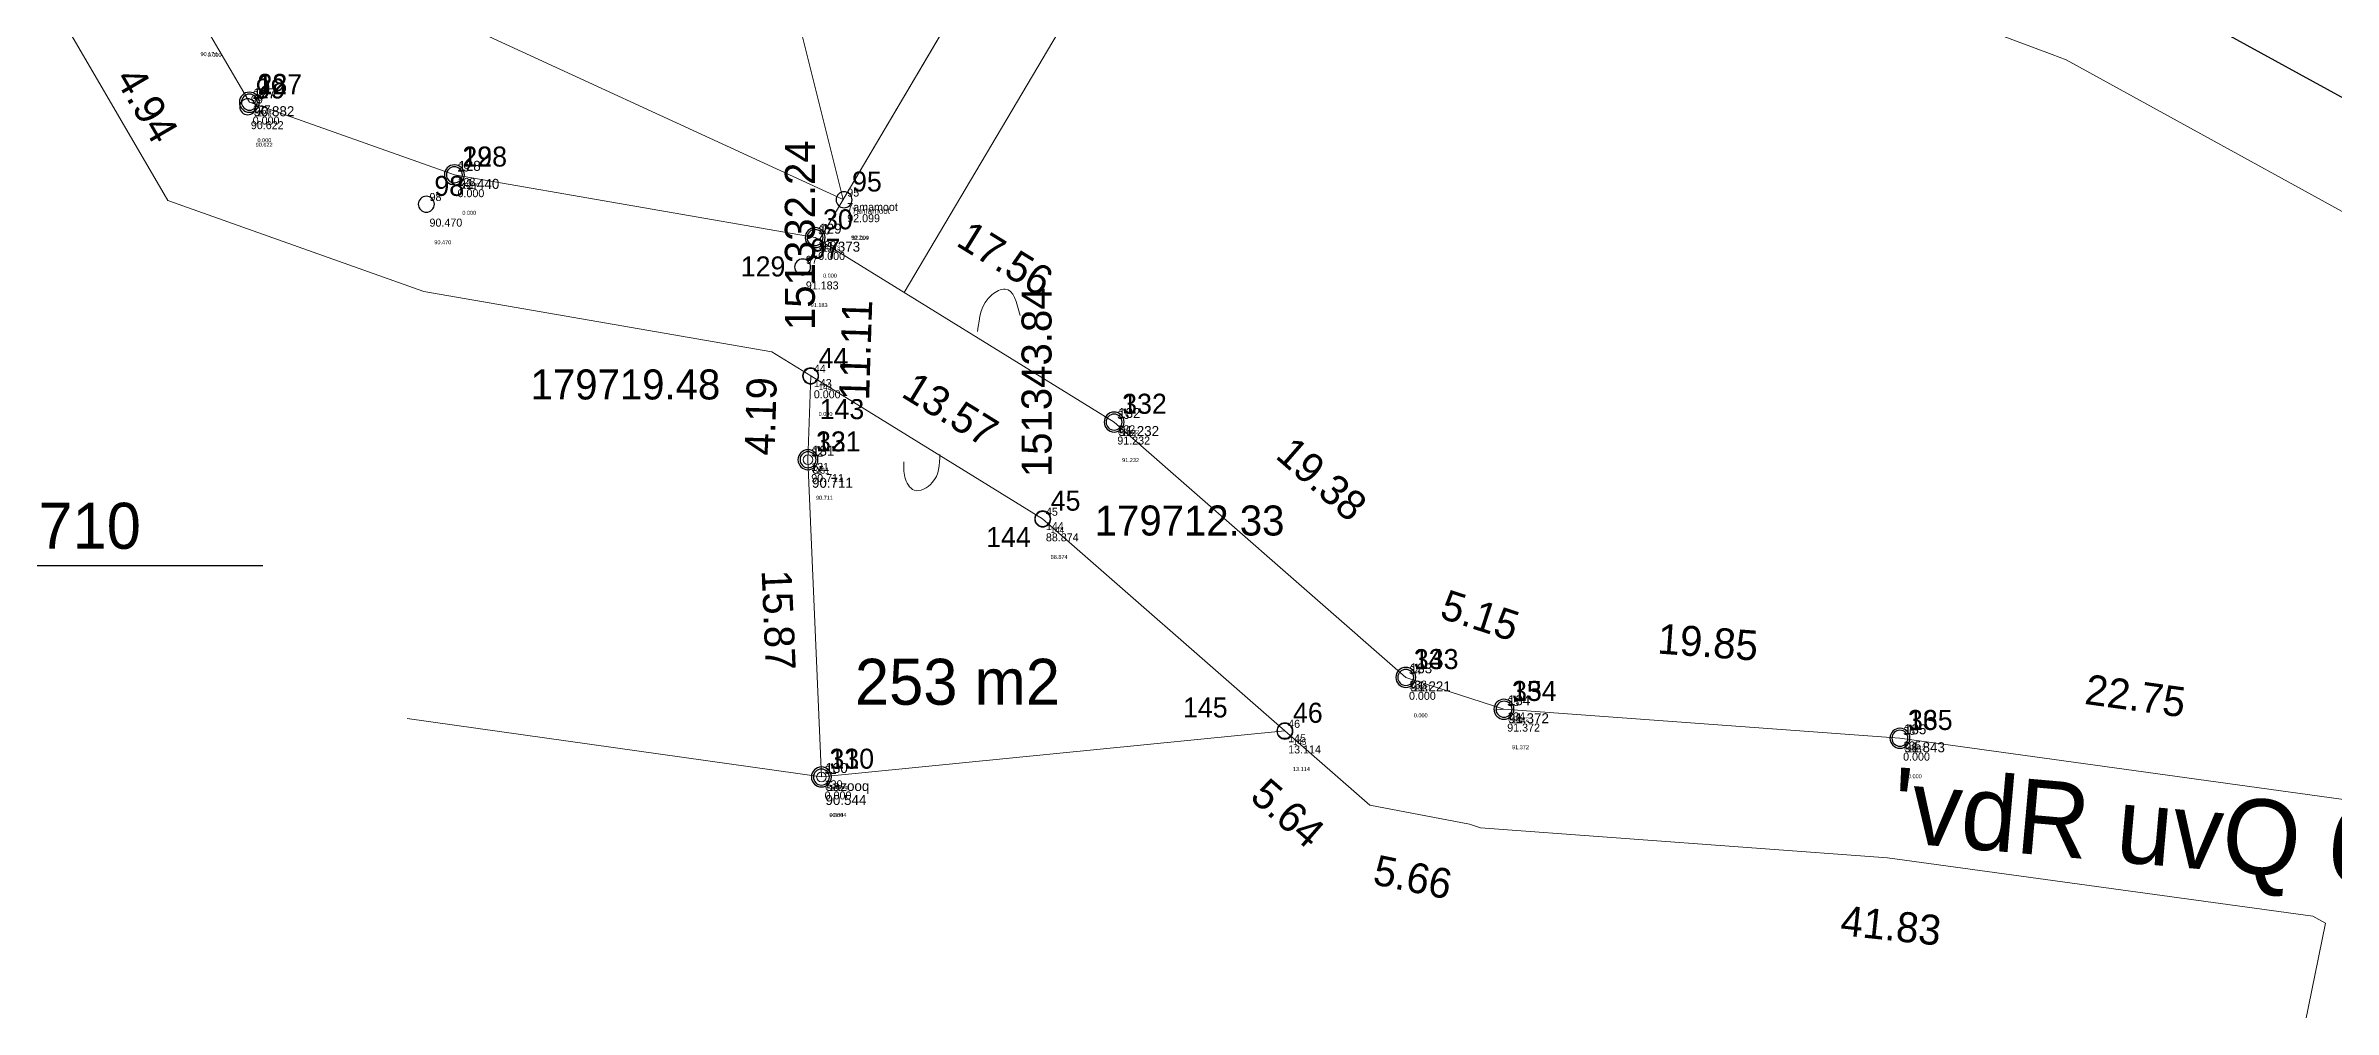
# Model space of a CAD drawing. Header units: millimetres. Extents: x 0 to 151572, y 0 to 180002.
# Drawn here: x 151294 to 151408.3, y 179687.8 to 179736 of the extents above; entities that cross this region are included whole.
import ezdxf

# ---------------------------------------------------------------- set-up
doc = ezdxf.new("R2010")
doc.units = ezdxf.units.MM
doc.layers.get('0').update_dxf_attribs({"linetype": 'CONTINUOUS'})
doc.layers.get('DEFPOINTS').update_dxf_attribs({"linetype": 'CONTINUOUS'})
for name, color, linetype in [('127', 7, 'CONTINUOUS'), ('128', 7, 'CONTINUOUS'), ('129', 7, 'CONTINUOUS'), ('130', 7, 'CONTINUOUS'), ('131', 7, 'CONTINUOUS'), ('132', 7, 'CONTINUOUS'), ('133', 7, 'CONTINUOUS'), ('134', 7, 'CONTINUOUS'), ('135', 7, 'CONTINUOUS'), ('143', 7, 'CONTINUOUS'), ('144', 7, 'CONTINUOUS'), ('145', 7, 'CONTINUOUS'), ('5azooq', 7, 'CONTINUOUS'), ('7amamoot', 7, 'CONTINUOUS'), ('cr', 7, 'CONTINUOUS'), ('DIM', 12, 'CONTINUOUS'), ('DIM6', 2, 'CONTINUOUS'), ('FRAME', 7, 'CONTINUOUS'), ('LINE', 3, 'CONTINUOUS'), ('Point_Codes', 7, 'CONTINUOUS'), ('Point_Elevations', 7, 'CONTINUOUS'), ('Point_Names', 7, 'CONTINUOUS'), ('TEXT', 6, 'CONTINUOUS')]:
    doc.layers.add(name, color=color, linetype=linetype)
doc.styles.add('F1', font='f1.shx', dxfattribs={"height": 0.5})
doc.styles.add('MONOTEXT', font='txt')
doc.dimstyles.new('250', dxfattribs={"dimtxt": 1.5, "dimasz": 0.18, "dimexe": 0.18, "dimexo": 0.0625, "dimgap": 0.09, "dimtad": 0, "dimzin": 0, "dimdsep": 46, "dimtxsty": 'Standard', "dimcen": 0.09, "dimse1": 1, "dimse2": 1, "dimsd1": 1, "dimsd2": 1, "dimclrt": 2, "dimazin": 0, "dimtfac": 1, "dimtofl": 0, "dimtmove": 0, "dimatfit": 3, "dimfxl": 1, "dimtolj": 1, "dimtzin": 0, "dimarcsym": 0})

# ---------------------------------------------------------------- blocks, each defined once
blk = doc.blocks.new('CIRCLE', base_point=(100, 100))
at = {"color": 0}
for start, end in [(90, 270), (270, 90)]:
    blk.add_arc((100, 100), 100, start, end, dxfattribs=at)
at = {"flags": 1}
for tag in ['NAME', 'FEATURE_CODE']:
    blk.add_attdef(tag, (0, 0), '', height=1, dxfattribs=at)
blk = doc.blocks.new('*D50')
at = {"layer": 'DEFPOINTS', "color": 0, "transparency": 16777216}
for p in [(151301.7, 179737.42), (151304.18, 179733.16), (151300.31, 179730.9)]:
    blk.add_point(p, dxfattribs=at)
at = {"layer": 'DIM6', "color": 2, "lineweight": 0, "transparency": 16777216, "insert": (151299.06, 179733.03), "char_height": 1.5, "attachment_point": 5, "rotation": 300.2538}
blk.add_mtext('\\A1;4.94', dxfattribs=at)
blk = doc.blocks.new('*D23')
at = {"layer": 'DEFPOINTS', "color": 0, "transparency": 16777216}
for p in [(151387.2, 179705.03), (151386.69, 179701.37), (151409.23, 179698.26)]:
    blk.add_point(p, dxfattribs=at)
at = {"layer": 'DIM6', "color": 2, "lineweight": 0, "transparency": 16777216, "insert": (151398.46, 179703.48), "char_height": 1.5, "attachment_point": 5, "rotation": 352.1564}
blk.add_mtext('\\A1;22.75', dxfattribs=at)
blk = doc.blocks.new('*D22')
at = {"layer": 'DEFPOINTS', "color": 0, "transparency": 16777216}
for p in [(151367.19, 179706.89), (151366.89, 179702.82), (151386.69, 179701.37)]:
    blk.add_point(p, dxfattribs=at)
at = {"layer": 'DIM6', "color": 2, "lineweight": 0, "transparency": 16777216, "insert": (151377.09, 179706.16), "char_height": 1.5, "attachment_point": 5, "rotation": 355.8107}
blk.add_mtext('\\A1;19.85', dxfattribs=at)
blk = doc.blocks.new('*D21')
at = {"layer": 'DEFPOINTS', "color": 0, "transparency": 16777216}
for p in [(151363.25, 179708.29), (151361.99, 179704.41), (151366.89, 179702.82)]:
    blk.add_point(p, dxfattribs=at)
at = {"layer": 'DIM6', "color": 2, "lineweight": 0, "transparency": 16777216, "insert": (151365.7, 179707.5), "char_height": 1.5, "attachment_point": 5, "rotation": 341.9883}
blk.add_mtext('\\A1;5.15', dxfattribs=at)
blk = doc.blocks.new('*D20')
at = {"layer": 'DEFPOINTS', "color": 0, "transparency": 16777216}
for p in [(151350.5, 179720.7), (151347.41, 179717.17), (151361.99, 179704.41)]:
    blk.add_point(p, dxfattribs=at)
at = {"layer": 'DIM6', "color": 2, "lineweight": 0, "transparency": 16777216, "insert": (151357.79, 179714.32), "char_height": 1.5, "attachment_point": 5, "rotation": 318.8073}
blk.add_mtext('\\A1;19.38', dxfattribs=at)
blk = doc.blocks.new('*D19')
at = {"layer": 'DEFPOINTS', "color": 0, "transparency": 16777216}
for p in [(151332.1, 179715.29), (151330.97, 179699.36), (151332.78, 179699.43)]:
    blk.add_point(p, dxfattribs=at)
at = {"layer": 'DIM6', "color": 2, "lineweight": 0, "transparency": 16777216, "insert": (151330.63, 179707.28), "char_height": 1.5, "attachment_point": 5, "rotation": 272.4301}
blk.add_mtext('\\A1;15.87', dxfattribs=at)
blk = doc.blocks.new('*D18')
at = {"layer": 'DEFPOINTS', "color": 0, "transparency": 16777216}
for p in [(151332.47, 179726.39), (151332.1, 179715.29), (151334.31, 179715.22)]:
    blk.add_point(p, dxfattribs=at)
at = {"layer": 'DIM6', "color": 2, "lineweight": 0, "transparency": 16777216, "insert": (151334.49, 179720.77), "char_height": 1.5, "attachment_point": 5, "rotation": 88.1354}
blk.add_mtext('\\A1;11.11', dxfattribs=at)
blk = doc.blocks.new('*D16')
at = {"layer": 'DEFPOINTS', "color": 0, "transparency": 16777216}
for p in [(151355.94, 179701.73), (151360.19, 179698.02), (151358.22, 179695.77)]:
    blk.add_point(p, dxfattribs=at)
at = {"layer": 'DIM6', "color": 2, "lineweight": 0, "transparency": 16777216, "insert": (151356.09, 179697.62), "char_height": 1.5, "attachment_point": 5, "rotation": 318.8073}
blk.add_mtext('\\A1;5.64', dxfattribs=at)
blk = doc.blocks.new('*D15')
at = {"layer": 'DEFPOINTS', "color": 0, "transparency": 16777216}
for p in [(151360.19, 179698.02), (151365.73, 179696.89), (151365.11, 179693.86)]:
    blk.add_point(p, dxfattribs=at)
at = {"layer": 'DIM6', "color": 2, "lineweight": 0, "transparency": 16777216, "insert": (151362.34, 179694.42), "char_height": 1.5, "attachment_point": 5, "rotation": 348.4714}
blk.add_mtext('\\A1;5.66', dxfattribs=at)
blk = doc.blocks.new('*D14')
at = {"layer": 'DEFPOINTS', "color": 0, "transparency": 16777216}
for p in [(151365.73, 179696.89), (151407.32, 179692.47), (151407.04, 179689.8)]:
    blk.add_point(p, dxfattribs=at)
at = {"layer": 'DIM6', "color": 2, "lineweight": 0, "transparency": 16777216, "insert": (151386.24, 179692), "char_height": 1.5, "attachment_point": 5, "rotation": 353.9365}
blk.add_mtext('\\A1;41.83', dxfattribs=at)
blk = doc.blocks.new('*D13')
at = {"layer": 'DEFPOINTS', "color": 0, "transparency": 16777216}
for p in [(151334.61, 179729.87), (151332.47, 179726.39, 91.37), (151347.41, 179717.17, 91.23)]:
    blk.add_point(p, dxfattribs=at)
at = {"layer": 'DIM6', "color": 2, "lineweight": 0, "transparency": 16777216, "insert": (151341.97, 179725.34), "char_height": 1.5, "attachment_point": 5, "rotation": 328.3461}
blk.add_mtext('\\A1;17.56', dxfattribs=at)
blk = doc.blocks.new('*D11')
at = {"layer": 'DEFPOINTS', "color": 0, "transparency": 16777216}
for p in [(151333.46, 179721.35), (151332.28, 179719.45), (151343.84, 179712.33)]:
    blk.add_point(p, dxfattribs=at)
at = {"layer": 'DIM6', "color": 2, "lineweight": 0, "transparency": 16777216, "insert": (151339.23, 179717.79), "char_height": 1.5, "attachment_point": 5, "rotation": 328.3461}
blk.add_mtext('\\A1;13.57', dxfattribs=at)
blk = doc.blocks.new('*D10')
at = {"layer": 'DEFPOINTS', "color": 0, "transparency": 16777216}
for p in [(151329.82, 179719.56), (151332.24, 179719.48), (151332.1, 179715.29)]:
    blk.add_point(p, dxfattribs=at)
at = {"layer": 'DIM6', "color": 2, "lineweight": 0, "transparency": 16777216, "insert": (151329.75, 179717.46), "char_height": 1.5, "attachment_point": 5, "rotation": 88.1354}
blk.add_mtext('\\A1;4.19', dxfattribs=at)
blk = doc.blocks.new('*D7')
at = {"layer": 'DEFPOINTS', "color": 0, "transparency": 16777216}
for p in [(151343.54, 179713.57), (151343.84, 179712.33), (0, 0)]:
    blk.add_point(p, dxfattribs=at)
at = {"layer": 'DIM6', "color": 2, "lineweight": 0, "transparency": 16777216, "insert": (151343.54, 179719.16), "char_height": 1.5, "attachment_point": 5, "rotation": 90}
blk.add_mtext('\\A1;151343.84', dxfattribs=at)
blk = doc.blocks.new('*D6')
at = {"layer": 'DEFPOINTS', "color": 0, "transparency": 16777216}
for p in [(151343.84, 179712.33), (151345.59, 179712.24), (0, 0)]:
    blk.add_point(p, dxfattribs=at)
at = {"layer": 'DIM6', "color": 2, "lineweight": 0, "transparency": 16777216, "insert": (151351.18, 179712.24), "char_height": 1.5, "attachment_point": 5}
blk.add_mtext('\\A1;179712.33', dxfattribs=at)
blk = doc.blocks.new('*D5')
at = {"layer": 'DEFPOINTS', "color": 0, "transparency": 16777216}
for p in [(151331.71, 179720.92), (151332.24, 179719.48), (0, 0)]:
    blk.add_point(p, dxfattribs=at)
at = {"layer": 'DIM6', "color": 2, "lineweight": 0, "transparency": 16777216, "insert": (151331.71, 179726.51), "char_height": 1.5, "attachment_point": 5, "rotation": 90}
blk.add_mtext('\\A1;151332.24', dxfattribs=at)
blk = doc.blocks.new('*D4')
at = {"layer": 'DEFPOINTS', "color": 0, "transparency": 16777216}
for p in [(151332.24, 179719.48), (151328.57, 179719.04), (0, 0)]:
    blk.add_point(p, dxfattribs=at)
at = {"layer": 'DIM6', "color": 2, "lineweight": 0, "transparency": 16777216, "insert": (151322.98, 179719.04), "char_height": 1.5, "attachment_point": 5}
blk.add_mtext('\\A1;179719.48', dxfattribs=at)
blk = doc.blocks.new('A$C45845B06')
at = {"color": 30}
ref = blk.add_blockref('CIRCLE', (42.51, 55.63, 90.62), dxfattribs=dict(at, xscale=0.003999999986262992, yscale=0.003999999986262992, zscale=0.003999999986262992))
ref.add_attrib('NAME', '99', (42.67, 55.79, 90.62), dxfattribs={"height": 0.4})
ref.add_attrib('ELEVATION', '90.622', (42.67, 54.51, 90.62), dxfattribs={"height": 0.4})
ref = blk.add_blockref('CIRCLE', (51.44, 50.76, 90.47), dxfattribs=dict(at, xscale=0.003999999986262992, yscale=0.003999999986262992, zscale=0.003999999986262992))
ref.add_attrib('NAME', '98', (51.6, 50.92, 90.47), dxfattribs={"height": 0.4})
ref.add_attrib('ELEVATION', '90.470', (51.6, 49.64, 90.47), dxfattribs={"height": 0.4})
ref = blk.add_blockref('CIRCLE', (70.25, 47.62, 91.18), dxfattribs=dict(at, xscale=0.003999999986262992, yscale=0.003999999986262992, zscale=0.003999999986262992))
ref.add_attrib('NAME', '97', (70.41, 47.78, 91.18), dxfattribs={"height": 0.4})
ref.add_attrib('ELEVATION', '91.183', (70.41, 46.5, 91.18), dxfattribs={"height": 0.4})
at = {"layer": '127', "color": 30}
ref = blk.add_blockref('CIRCLE', (42.6, 55.86), dxfattribs=dict(at, xscale=0.003999999986262992, yscale=0.003999999986262992, zscale=0.003999999986262992))
ref.add_attrib('NAME', '28', (42.76, 56.02), dxfattribs={"layer": '0', "height": 0.4})
ref.add_attrib('FEATURE_CODE', '127', (42.76, 55.3), dxfattribs={"layer": '0', "height": 0.4})
ref.add_attrib('ELEVATION', '0.000', (42.76, 54.74), dxfattribs={"layer": '0', "height": 0.4})
at = {"layer": '128', "color": 30}
ref = blk.add_blockref('CIRCLE', (52.84, 52.23), dxfattribs=dict(at, xscale=0.003999999986262992, yscale=0.003999999986262992, zscale=0.003999999986262992))
ref.add_attrib('NAME', '29', (53, 52.39), dxfattribs={"layer": '0', "height": 0.4})
ref.add_attrib('FEATURE_CODE', '128', (53, 51.67), dxfattribs={"layer": '0', "height": 0.4})
ref.add_attrib('ELEVATION', '0.000', (53, 51.11), dxfattribs={"layer": '0', "height": 0.4})
at = {"layer": '129', "color": 30}
ref = blk.add_blockref('CIRCLE', (70.87, 49.09), dxfattribs=dict(at, xscale=0.003999999986262992, yscale=0.003999999986262992, zscale=0.003999999986262992))
ref.add_attrib('NAME', '30', (71.03, 49.25), dxfattribs={"layer": '0', "height": 0.4})
ref.add_attrib('FEATURE_CODE', '129', (71.03, 48.53), dxfattribs={"layer": '0', "height": 0.4})
ref.add_attrib('ELEVATION', '0.000', (71.03, 47.97), dxfattribs={"layer": '0', "height": 0.4})
at = {"layer": '130', "color": 30}
ref = blk.add_blockref('CIRCLE', (71.19, 22.13), dxfattribs=dict(at, xscale=0.003999999986262992, yscale=0.003999999986262992, zscale=0.003999999986262992))
ref.add_attrib('NAME', '31', (71.35, 22.29), dxfattribs={"layer": '0', "height": 0.4})
ref.add_attrib('FEATURE_CODE', '130', (71.35, 21.57), dxfattribs={"layer": '0', "height": 0.4})
ref.add_attrib('ELEVATION', '0.000', (71.35, 21.01), dxfattribs={"layer": '0', "height": 0.4})
at = {"layer": '131', "color": 30}
ref = blk.add_blockref('CIRCLE', (70.52, 37.99, 90.71), dxfattribs=dict(at, xscale=0.003999999986262992, yscale=0.003999999986262992, zscale=0.003999999986262992))
ref.add_attrib('NAME', '32', (70.68, 38.15, 90.71), dxfattribs={"layer": '0', "height": 0.4})
ref.add_attrib('FEATURE_CODE', '131', (70.68, 37.43, 90.71), dxfattribs={"layer": '0', "height": 0.4})
ref.add_attrib('ELEVATION', '90.711', (70.68, 36.87, 90.71), dxfattribs={"layer": '0', "height": 0.4})
at = {"layer": '132', "color": 30}
ref = blk.add_blockref('CIRCLE', (85.82, 39.87, 91.23), dxfattribs=dict(at, xscale=0.003999999986262992, yscale=0.003999999986262992, zscale=0.003999999986262992))
ref.add_attrib('NAME', '33', (85.98, 40.03, 91.23), dxfattribs={"layer": '0', "height": 0.4})
ref.add_attrib('FEATURE_CODE', '132', (85.98, 39.31, 91.23), dxfattribs={"layer": '0', "height": 0.4})
ref.add_attrib('ELEVATION', '91.232', (85.98, 38.75, 91.23), dxfattribs={"layer": '0', "height": 0.4})
at = {"layer": '133', "color": 30}
ref = blk.add_blockref('CIRCLE', (100.4, 27.11), dxfattribs=dict(at, xscale=0.003999999986262992, yscale=0.003999999986262992, zscale=0.003999999986262992))
ref.add_attrib('NAME', '34', (100.56, 27.27), dxfattribs={"layer": '0', "height": 0.4})
ref.add_attrib('FEATURE_CODE', '133', (100.56, 26.55), dxfattribs={"layer": '0', "height": 0.4})
ref.add_attrib('ELEVATION', '0.000', (100.56, 25.99), dxfattribs={"layer": '0', "height": 0.4})
at = {"layer": '134', "color": 30}
ref = blk.add_blockref('CIRCLE', (105.31, 25.52, 91.37), dxfattribs=dict(at, xscale=0.003999999986262992, yscale=0.003999999986262992, zscale=0.003999999986262992))
ref.add_attrib('NAME', '35', (105.47, 25.68, 91.37), dxfattribs={"layer": '0', "height": 0.4})
ref.add_attrib('FEATURE_CODE', '134', (105.47, 24.96, 91.37), dxfattribs={"layer": '0', "height": 0.4})
ref.add_attrib('ELEVATION', '91.372', (105.47, 24.4, 91.37), dxfattribs={"layer": '0', "height": 0.4})
at = {"layer": '135', "color": 30}
ref = blk.add_blockref('CIRCLE', (125.1, 24.07), dxfattribs=dict(at, xscale=0.003999999986262992, yscale=0.003999999986262992, zscale=0.003999999986262992))
ref.add_attrib('NAME', '36', (125.26, 24.23), dxfattribs={"layer": '0', "height": 0.4})
ref.add_attrib('FEATURE_CODE', '135', (125.26, 23.51), dxfattribs={"layer": '0', "height": 0.4})
ref.add_attrib('ELEVATION', '0.000', (125.26, 22.95), dxfattribs={"layer": '0', "height": 0.4})
at = {"layer": '143', "color": 30}
ref = blk.add_blockref('CIRCLE', (70.65, 42.18), dxfattribs=dict(at, xscale=0.003999999986262992, yscale=0.003999999986262992, zscale=0.003999999986262992))
ref.add_attrib('NAME', '44', (70.81, 42.34), dxfattribs={"layer": '0', "height": 0.4})
ref.add_attrib('FEATURE_CODE', '143', (70.81, 41.62), dxfattribs={"layer": '0', "height": 0.4})
ref.add_attrib('ELEVATION', '0.000', (70.81, 41.06), dxfattribs={"layer": '0', "height": 0.4})
at = {"layer": '144', "color": 30}
ref = blk.add_blockref('CIRCLE', (82.25, 35.03, 88.87), dxfattribs=dict(at, xscale=0.003999999986262992, yscale=0.003999999986262992, zscale=0.003999999986262992))
ref.add_attrib('NAME', '45', (82.41, 35.19, 88.87), dxfattribs={"layer": '0', "height": 0.4})
ref.add_attrib('FEATURE_CODE', '144', (82.41, 34.47, 88.87), dxfattribs={"layer": '0', "height": 0.4})
ref.add_attrib('ELEVATION', '88.874', (82.41, 33.91, 88.87), dxfattribs={"layer": '0', "height": 0.4})
at = {"layer": '145', "color": 30}
ref = blk.add_blockref('CIRCLE', (94.36, 24.43, 13.11), dxfattribs=dict(at, xscale=0.003999999986262992, yscale=0.003999999986262992, zscale=0.003999999986262992))
ref.add_attrib('NAME', '46', (94.52, 24.59, 13.11), dxfattribs={"layer": '0', "height": 0.4})
ref.add_attrib('FEATURE_CODE', '145', (94.52, 23.87, 13.11), dxfattribs={"layer": '0', "height": 0.4})
ref.add_attrib('ELEVATION', '13.114', (94.52, 23.31, 13.11), dxfattribs={"layer": '0', "height": 0.4})
at = {"layer": '7amamoot', "color": 30}
ref = blk.add_blockref('CIRCLE', (72.32, 50.98, 92.1), dxfattribs=dict(at, xscale=0.003999999986262992, yscale=0.003999999986262992, zscale=0.003999999986262992))
ref.add_attrib('NAME', '95', (72.48, 51.14, 92.1), dxfattribs={"layer": '0', "height": 0.4})
ref.add_attrib('FEATURE_CODE', '7amamoot', (72.48, 50.42, 92.1), dxfattribs={"layer": '0', "height": 0.4})
ref.add_attrib('ELEVATION', '92.099', (72.48, 49.86, 92.1), dxfattribs={"layer": '0', "height": 0.4})
at = {"layer": 'Point_Codes', "color": 6, "char_height": 0.3, "attachment_point": 1, "style": 'MONOTEXT'}
for s, insert in [('127', (43, 55.46)), ('128', (53.24, 51.83)), ('7amamoot', (72.72, 50.58, 92.1)), ('129', (71.27, 48.69)), ('143', (71.05, 41.78)), ('132', (86.22, 39.47, 91.23)), ('131', (70.92, 37.59, 90.71)), ('144', (82.65, 34.63, 88.87)), ('133', (100.8, 26.71)), ('145', (94.76, 24.03, 13.11)), ('134', (105.71, 25.12, 91.37)), ('135', (125.5, 23.67)), ('130', (71.59, 21.73))]:
    blk.add_mtext(s, dxfattribs=dict(at, insert=insert))
at = {"layer": 'Point_Elevations', "color": 4, "char_height": 0.2, "attachment_point": 1, "style": 'MONOTEXT'}
for s, insert in [('90.174', (40.15, 58.36, 90.17)), ('0.000', (40.51, 58.32)), ('90.622', (42.91, 53.83, 90.62)), ('0.000', (43, 54.06)), ('0.000', (53.24, 50.43)), ('92.099', (72.72, 49.18, 92.1)), ('90.470', (51.84, 48.96, 90.47)), ('0.000', (71.27, 47.29)), ('91.183', (70.65, 45.82, 91.18)), ('0.000', (71.05, 40.38)), ('91.232', (86.22, 38.07, 91.23)), ('90.711', (70.92, 36.19, 90.71)), ('88.874', (82.65, 33.23, 88.87)), ('0.000', (100.8, 25.31)), ('91.372', (105.71, 23.72, 91.37)), ('13.114', (94.76, 22.63, 13.11)), ('0.000', (125.5, 22.27)), ('0.000', (71.59, 20.33))]:
    blk.add_mtext(s, dxfattribs=dict(at, insert=insert))
at = {"layer": 'Point_Names', "color": 1, "char_height": 1, "width": 1, "attachment_point": 7, "style": 'MONOTEXT'}
for s, insert in [('28', (43, 56.26)), ('99', (42.91, 56.03, 90.62)), ('29', (53.24, 52.63)), ('98', (51.84, 51.16, 90.47)), ('95', (72.72, 51.38, 92.1)), ('30', (71.27, 49.49)), ('97', (70.65, 48.02, 91.18)), ('44', (71.05, 42.58)), ('33', (86.22, 40.27, 91.23)), ('32', (70.92, 38.39, 90.71)), ('45', (82.65, 35.43, 88.87)), ('34', (100.8, 27.51)), ('35', (105.71, 25.92, 91.37)), ('46', (94.76, 24.83, 13.11)), ('36', (125.5, 24.47)), ('31', (71.59, 22.53))]:
    blk.add_mtext(s, dxfattribs=dict(at, insert=insert))

msp = doc.modelspace()

# ---------------------------------------------------------------- hatches: boundary and pattern name
at = {"layer": 'DIM6'}
h = msp.add_hatch(dxfattribs=at)
h.set_pattern_fill('JIS_RC_10', color=256, scale=20)
h.paths.add_polyline_path([(151409.816, 179769.399, -0.2570823), (151409.584, 179769.821, -0.5909298), (151410.351, 179770.244), (151413.599, 179775.376), (151411.064, 179776.981), (151396.397, 179785.014), (151393.275, 179780.694), (151388.482, 179774.064), (151383.321, 179766.924), (151379.682, 179761.89), (151378.052, 179759.635), (151374.421, 179754.613), (151371.532, 179750.616), (151376.279, 179748.362), (151383.32, 179745.02, -0.2895997), (151383.681, 179745.248, -0.5235039), (151384.056, 179744.708), (151386.385, 179743.836), (151391.428, 179741.947), (151396.052, 179740.23), (151396.278, 179740.812, -1), (151396.568, 179741.558), (151403.379, 179759.083, -0.8299457), (151403.524, 179759.855, -0.1420029), (151403.738, 179759.793), (151408.032, 179766.578, -0.2571071), (151407.799, 179767.001, -0.5909578), (151408.566, 179767.423)])
h.paths.add_polyline_path([(151410.174, 179766.223), (151408.761, 179766.809, -0.4651963), (151408.032, 179766.578), (151403.738, 179759.793, -0.9076018), (151403.379, 179759.083), (151396.568, 179741.558, -0.9999519), (151396.278, 179740.812), (151396.052, 179740.23), (151396.713, 179739.974, -0.3093658), (151397.085, 179740.229, -0.5702215), (151397.436, 179739.636), (151416.586, 179729.121, -0.2737056), (151416.936, 179729.329, -0.5002224), (151417.32, 179728.817), (151447.708, 179719.93, -0.3331357), (151448.092, 179720.218, -0.5002224), (151448.476, 179719.706), (151448.835, 179719.6), (151469.819, 179733.487, -0.5999709), (151470.239, 179734.263), (151470.279, 179740.791, -0.4123977), (151469.782, 179741.291, -0.0984649), (151469.82, 179741.482)])
h.paths.add_polyline_path([(151418.273, 179754.129, -1), (151413.998, 179754.129, -1)], flags=16)
h.paths.add_polyline_path([(151403.584, 179759.515), (151404.651, 179759.515), (151404.651, 179760.115), (151403.584, 179760.115)], flags=25)
h.paths.add_polyline_path([(151396.483, 179741.245), (151397.617, 179741.245), (151397.617, 179741.845), (151396.483, 179741.845)], flags=25)
h.paths.add_polyline_path([(151383.741, 179743.628), (151385.808, 179743.628), (151385.808, 179744.228), (151383.741, 179744.228)], flags=25)
h.paths.add_polyline_path([(151383.741, 179744.908), (151384.475, 179744.908), (151384.475, 179745.508), (151383.741, 179745.508)], flags=25)
h.paths.add_polyline_path([(151403.674, 179759.605), (151406.341, 179759.605), (151406.341, 179761.105), (151403.674, 179761.105)], flags=25)
h.paths.add_polyline_path([(151396.573, 179741.335), (151399.407, 179741.335), (151399.407, 179742.835), (151396.573, 179742.835)], flags=25)
h.paths.add_polyline_path([(151383.831, 179744.998), (151385.665, 179744.998), (151385.665, 179746.498), (151383.831, 179746.498)], flags=25)
h.paths.add_polyline_path([(151403.584, 179758.235), (151405.784, 179758.235), (151405.784, 179758.835), (151403.584, 179758.835)], flags=24)
h.paths.add_polyline_path([(151403.584, 179758.795), (151406.051, 179758.795), (151406.051, 179759.395), (151403.584, 179759.395)], flags=24)
h.paths.add_polyline_path([(151396.483, 179739.965), (151398.483, 179739.965), (151398.483, 179740.565), (151396.483, 179740.565)], flags=25)
h.paths.add_polyline_path([(151396.483, 179740.525), (151398.95, 179740.525), (151398.95, 179741.125), (151396.483, 179741.125)], flags=24)
h.paths.add_polyline_path([(151448.152, 179719.878), (151449.018, 179719.878), (151449.018, 179720.478), (151448.152, 179720.478)], flags=25)
h.paths.add_polyline_path([(151416.996, 179728.989), (151417.863, 179728.989), (151417.863, 179729.589), (151416.996, 179729.589)], flags=25)
h.paths.add_polyline_path([(151397.145, 179738.609), (151399.145, 179738.609), (151399.145, 179739.209), (151397.145, 179739.209)], flags=25)
h.paths.add_polyline_path([(151397.145, 179739.889), (151398.012, 179739.889), (151398.012, 179740.489), (151397.145, 179740.489)], flags=25)
h.paths.add_polyline_path([(151403.874, 179757.405), (151404.974, 179757.405), (151404.974, 179757.705), (151403.874, 179757.705)], flags=24)
h.paths.add_polyline_path([(151403.849, 179758.68), (151405.699, 179758.68), (151405.699, 179759.13), (151403.849, 179759.13)], flags=24)
h.paths.add_polyline_path([(151396.748, 179740.41), (151398.598, 179740.41), (151398.598, 179740.86), (151396.748, 179740.86)], flags=24)
h.paths.add_polyline_path([(151448.242, 179719.968), (151450.408, 179719.968), (151450.408, 179721.468), (151448.242, 179721.468)], flags=25)
h.paths.add_polyline_path([(151417.086, 179729.079), (151419.253, 179729.079), (151419.253, 179730.579), (151417.086, 179730.579)], flags=25)
h.paths.add_polyline_path([(151397.235, 179739.979), (151399.402, 179739.979), (151399.402, 179741.479), (151397.235, 179741.479)], flags=25)
h.paths.add_polyline_path([(151417.355, 179746.43), (151433.797, 179745.447), (151434.003, 179748.888), (151417.56, 179749.871)], flags=24)
h.paths.add_polyline_path([(151435.918, 179738.994), (151445.635, 179738.994), (151445.635, 179743.753), (151435.918, 179743.753)], flags=24)
h.paths.add_polyline_path([(151415.453, 179752.652), (151418.134, 179752.652), (151418.134, 179756.099), (151415.453, 179756.099)], flags=8)

# ---------------------------------------------------------------- linework, layer by layer
at = {"color": 7}
msp.add_line((151285, 179710), (151304.858, 179710), dxfattribs=at)
at = {"layer": 'DIM', "color": 7, "lineweight": 0}
for p, q in [((151347.411, 179717.173), (151332.466, 179726.387)), ((151343.836, 179712.328), (151332.241, 179719.477)), ((151347.411, 179717.173, 91.232), (151361.991, 179704.412)), ((151343.836, 179712.328, 88.874), (151355.944, 179701.732, 13.114))]:
    msp.add_line(p, q, dxfattribs=at)
at = {"layer": 'DIM', "color": 7, "lineweight": 0, "flags": 128}
for points in [[(151414.856, 179833.303), (151437.645, 179788.494), (151470.563, 179786.588), (151470.236, 179733.763), (151436.208, 179711.244), (151444.083, 179679.299), (151409.228, 179698.264), (151386.691, 179701.368), (151366.894, 179702.818), (151361.991, 179704.412), (151361.991, 179704.412), (151361.991, 179704.412)], [(151332.466, 179726.387), (151314.431, 179729.526), (151304.184, 179733.157), (151301.697, 179737.421), (151303.462, 179742.052), (151309.032, 179750.965), (151313.62, 179761.535)], [(151355.944, 179701.732), (151332.778, 179699.432), (151332.105, 179715.287), (151332.241, 179719.477)], [(151366.894, 179702.818), (151366.396, 179702.769)]]:
    msp.add_lwpolyline(points, dxfattribs=at)
at = {"layer": 'DIM6', "color": 7, "lineweight": 0}
for p, q in [((151416.936, 179728.929, 94.06), (151397.085, 179739.829, 93.901)), ((151397.085, 179739.829), (151416.936, 179728.929)), ((151332.241, 179719.477), (151330.3, 179720.674))]:
    msp.add_line(p, q, dxfattribs=at)
at = {"layer": 'DIM6', "color": 7, "lineweight": 0, "elevation": 94.253, "flags": 128}
msp.add_lwpolyline([(151371.209, 179818.256), (151361.687, 179806.423), (151349.214, 179796.578), (151341.348, 179790.175), (151329.969, 179779.289), (151324.339, 179775.388), (151331.268, 179771.462), (151356.356, 179757.821), (151383.681, 179744.848), (151397.085, 179739.829), (151416.936, 179728.929), (151448.835, 179719.6)], dxfattribs=at)
at = {"layer": 'DIM6', "color": 7, "lineweight": 0, "flags": 128}
for points in [[(151330.3, 179720.674), (151312.903, 179723.701), (151300.108, 179728.236), (151295.068, 179736.877), (151298.064, 179744.735), (151303.685, 179753.731), (151308.265, 179764.681), (151314.709, 179775.156), (151295.058, 179785.002), (151289.411, 179786.652), (151277.836, 179791.079), (151266.89, 179795.833)], [(151415.009, 179724.283), (151394.995, 179735.273), (151394.294, 179735.535), (151381.729, 179740.24), (151365.548, 179747.922)]]:
    msp.add_lwpolyline(points, dxfattribs=at)
at = {"layer": 'DIM6', "color": 0, "flags": 128}
msp.add_lwpolyline([(151448.835, 179719.6), (151448.092, 179719.818), (151416.936, 179728.929), (151397.085, 179739.829), (151396.052, 179740.23), (151391.428, 179741.947), (151386.385, 179743.836), (151383.681, 179744.848), (151376.279, 179748.362), (151371.532, 179750.616), (151374.421, 179754.613), (151378.052, 179759.635), (151379.682, 179761.89), (151383.321, 179766.924), (151388.482, 179774.064), (151393.275, 179780.694), (151396.397, 179785.014), (151411.064, 179776.981), (151415.289, 179774.307), (151410.174, 179766.223), (151470.282, 179741.291), (151470.236, 179733.763)], close=True, dxfattribs=at)
at = {"layer": 'DIM6', "color": 7, "lineweight": 0, "elevation": 92.679, "flags": 128}
msp.add_lwpolyline([(151352.545, 179759.893), (151331.268, 179771.462), (151324.339, 179775.388), (151319.018, 179769.983), (151313.62, 179761.535), (151309.005, 179750.825), (151303.462, 179742.052), (151301.697, 179737.421), (151304.184, 179733.157), (151314.431, 179729.526), (151332.46, 179726.388), (151332.664, 179726.265)], close=True, dxfattribs=at)
at = {"layer": 'DIM6', "color": 7, "lineweight": 0}
for centre in [(151332.241, 179719.477), (151343.836, 179712.328), (151355.94, 179701.737, 9.449)]:
    msp.add_circle(centre, 0.371, dxfattribs=at)
for points in [[(151342.713, 179722.494), (151341.957, 179723.815), (151341.295, 179723.532), (151340.586, 179721.691)], [(151338.696, 179715.557), (151338.318, 179714.142), (151337.42, 179713.764), (151336.947, 179714.425), (151336.9, 179715.18)]]:
    msp.add_spline(points, degree=3, dxfattribs=at)
at = {"layer": 'LINE', "color": 7, "lineweight": 0}
for p, q in [((151332.778, 179699.432), (151312.064, 179702.362)), ((151355.94, 179701.737, 9.449), (151360.187, 179698.018, -13.435)), ((151407.968, 179692.119), (151404.252, 179674.002))]:
    msp.add_line(p, q, dxfattribs=at)
at = {"layer": 'LINE', "color": 7, "lineweight": 0, "flags": 128}
msp.add_lwpolyline([(151407.968, 179692.119), (151407.324, 179692.469), (151386.062, 179695.398), (151365.73, 179696.888), (151365.167, 179697.071), (151360.187, 179698.018)], dxfattribs=at)
at = {"layer": 'LINE', "color": 7, "lineweight": 0}
for centre in [(151332.105, 179715.287, 90.711), (151332.778, 179699.432, 90.544)]:
    msp.add_circle(centre, 0.24, dxfattribs=at)
at = {"layer": 'TEXT', "color": 7, "lineweight": 0}
for p, q in [((151333.863, 179728.293, 92.214), (151323.655, 179769.098, 92.319)), ((151352.545, 179759.893, 92.679), (151332.664, 179726.265, 92.185)), ((151352.487, 179749.97, 92.571), (151336.921, 179723.64, 92.183)), ((151307.121, 179740.606, 91.358), (151333.863, 179728.293, 92.214))]:
    msp.add_line(p, q, dxfattribs=at)

# ---------------------------------------------------------------- block references
at = {"color": 7, "lineweight": 0}
msp.add_blockref('A$C45845B06', (151261.588, 179677.299), dxfattribs=at)
at = {"color": 7}
ref = msp.add_blockref('CIRCLE', (151304.184, 179733.157, 90.882), dxfattribs=dict(at, xscale=0.005, yscale=0.005, zscale=0.005))
ref.add_attrib('NAME', '127', (151304.384, 179733.357, 90.882), dxfattribs={"height": 0.5})
ref.add_attrib('ELEVATION', '90.882', (151304.384, 179732.457, 90.882), dxfattribs={"height": 0.5})
ref = msp.add_blockref('CIRCLE', (151314.431, 179729.526, 91.44), dxfattribs=dict(at, xscale=0.005, yscale=0.005, zscale=0.005))
ref.add_attrib('NAME', '128', (151314.631, 179729.726, 91.44), dxfattribs={"height": 0.5})
ref.add_attrib('ELEVATION', '91.440', (151314.631, 179728.826, 91.44), dxfattribs={"height": 0.5})
ref = msp.add_blockref('CIRCLE', (151332.466, 179726.387, 91.373), dxfattribs=dict(at, xscale=0.005, yscale=0.005, zscale=0.005))
ref.add_attrib('NAME', '129', (151332.666, 179726.587, 91.373), dxfattribs={"height": 0.5})
ref.add_attrib('ELEVATION', '91.373', (151332.666, 179725.687, 91.373), dxfattribs={"height": 0.5})
ref = msp.add_blockref('CIRCLE', (151347.411, 179717.173, 91.232), dxfattribs=dict(at, xscale=0.005, yscale=0.005, zscale=0.005))
ref.add_attrib('NAME', '132', (151347.611, 179717.373, 91.232), dxfattribs={"height": 0.5})
ref.add_attrib('ELEVATION', '91.232', (151347.611, 179716.473, 91.232), dxfattribs={"height": 0.5})
ref = msp.add_blockref('CIRCLE', (151361.991, 179704.412, 91.221), dxfattribs=dict(at, xscale=0.005, yscale=0.005, zscale=0.005))
ref.add_attrib('NAME', '133', (151362.191, 179704.612, 91.221), dxfattribs={"height": 0.5})
ref.add_attrib('ELEVATION', '91.221', (151362.191, 179703.712, 91.221), dxfattribs={"height": 0.5})
ref = msp.add_blockref('CIRCLE', (151366.894, 179702.818, 91.372), dxfattribs=dict(at, xscale=0.005, yscale=0.005, zscale=0.005))
ref.add_attrib('NAME', '134', (151367.094, 179703.018, 91.372), dxfattribs={"height": 0.5})
ref.add_attrib('ELEVATION', '91.372', (151367.094, 179702.118, 91.372), dxfattribs={"height": 0.5})
ref = msp.add_blockref('CIRCLE', (151386.691, 179701.368, 91.843), dxfattribs=dict(at, xscale=0.005, yscale=0.005, zscale=0.005))
ref.add_attrib('NAME', '135', (151386.891, 179701.568, 91.843), dxfattribs={"height": 0.5})
ref.add_attrib('ELEVATION', '91.843', (151386.891, 179700.668, 91.843), dxfattribs={"height": 0.5})
at = {"layer": '5azooq', "color": 7}
ref = msp.add_blockref('CIRCLE', (151332.778, 179699.432, 90.544), dxfattribs=dict(at, xscale=0.005, yscale=0.005, zscale=0.005))
ref.add_attrib('NAME', '130', (151332.978, 179699.632, 90.544), dxfattribs={"layer": '0', "height": 0.5})
ref.add_attrib('FEATURE_CODE', '5azooq', (151332.978, 179698.732, 90.544), dxfattribs={"layer": '0', "height": 0.5})
ref.add_attrib('ELEVATION', '90.544', (151332.978, 179698.032, 90.544), dxfattribs={"layer": '0', "height": 0.5})
at = {"layer": 'cr', "color": 7}
ref = msp.add_blockref('CIRCLE', (151332.105, 179715.287, 90.711), dxfattribs=dict(at, xscale=0.005, yscale=0.005, zscale=0.005))
ref.add_attrib('NAME', '131', (151332.305, 179715.487, 90.711), dxfattribs={"layer": '0', "height": 0.5})
ref.add_attrib('FEATURE_CODE', 'cr', (151332.305, 179714.587, 90.711), dxfattribs={"layer": '0', "height": 0.5})
ref.add_attrib('ELEVATION', '90.711', (151332.305, 179713.887, 90.711), dxfattribs={"layer": '0', "height": 0.5})

# ---------------------------------------------------------------- texts
at = {"layer": 'FRAME', "color": 7, "style": 'F1'}
msp.add_text("'vdR uvQ 6 ljv", height=3.75, rotation=354.96733, dxfattribs=at).set_placement((151386.168, 179696.195, 100.921))
at = {"layer": 'Point_Codes', "color": 7, "char_height": 0.2, "width": 0.8, "attachment_point": 1, "style": 'MONOTEXT'}
for s, insert in [('cr', (151332.505, 179714.887, 90.711)), ('5azooq', (151333.178, 179699.032, 90.544))]:
    msp.add_mtext(s, dxfattribs=dict(at, insert=insert))
at = {"layer": 'Point_Elevations', "color": 7, "char_height": 0.2, "width": 1.4, "attachment_point": 1, "style": 'MONOTEXT'}
for s, insert in [('90.882', (151304.584, 179732.757, 90.882)), ('91.440', (151314.831, 179729.126, 91.44)), ('92.214', (151334.263, 179726.493, 92.214)), ('91.373', (151332.866, 179725.987, 91.373)), ('91.232', (151347.811, 179716.773, 91.232)), ('90.711', (151332.505, 179713.487, 90.711)), ('91.221', (151362.391, 179704.012, 91.221)), ('91.372', (151367.294, 179702.418, 91.372)), ('91.843', (151387.091, 179700.968, 91.843)), ('90.544', (151333.178, 179697.632, 90.544))]:
    msp.add_mtext(s, dxfattribs=dict(at, insert=insert))
at = {"layer": 'Point_Names', "color": 7, "char_height": 1, "width": 3, "attachment_point": 7, "style": 'MONOTEXT'}
for s, insert in [('127', (151304.584, 179733.557, 90.882)), ('128', (151314.831, 179729.926, 91.44)), ('129', (151328.745, 179724.435, 91.373)), ('143', (151332.686, 179717.303, 90.711)), ('132', (151347.811, 179717.573, 91.232)), ('131', (151332.505, 179715.687, 90.711)), ('144', (151341.011, 179710.925, 90.711)), ('133', (151362.391, 179704.812, 91.221)), ('145', (151350.851, 179702.393, 90.711)), ('134', (151367.294, 179703.218, 91.372)), ('135', (151387.091, 179701.768, 91.843)), ('130', (151333.178, 179699.832, 90.544))]:
    msp.add_mtext(s, dxfattribs=dict(at, insert=insert))
at = {"layer": 'TEXT', "color": 7}
for s, p in [('179710', (151288.506, 179710.837)), ('253 m2', (151334.45, 179703.042))]:
    msp.add_text(s, height=2.2984, dxfattribs=at).set_placement(p)

# ---------------------------------------------------------------- dimensions: what is measured, and where the dimension line sits
at = {"layer": 'DIM6', "color": 7, "lineweight": 0}
for base, p1, p2, angle, picture, middle in [((151300.307, 179730.895), (151301.697, 179737.421), (151304.184, 179733.157), 300.25381, '*D50', (151299.063, 179733.028)), ((151334.614, 179729.871), (151347.411, 179717.173, 91.232), (151332.466, 179726.387, 91.373), 148.34609, '*D13', (151341.968, 179725.337)), ((151329.821, 179719.556), (151332.105, 179715.287), (151332.241, 179719.477), 88.13537, '*D10', (151329.753, 179717.461))]:
    dim = msp.add_linear_dim(base=base, p1=p1, p2=p2, angle=angle, dimstyle='250', dxfattribs=at)
    dim.commit()
    dim.dimension.update_dxf_attribs({"geometry": picture, "text_midpoint": middle, "dimtype": 161})
for feature_location, offset, dtype, picture, middle in [((151332.241, 179719.477), (-0.531, 1.441), 1, '*D5', (151331.71, 179726.508)), ((151343.836, 179712.328), (-0.294, 1.246), 1, '*D7', (151343.543, 179719.164)), ((151332.241, 179719.477), (-3.672, -0.433), 0, '*D4', (151322.979, 179719.044)), ((151343.836, 179712.328), (1.756, -0.09), 0, '*D6', (151351.182, 179712.238))]:
    dim = msp.add_ordinate_dim(feature_location=feature_location, offset=offset, dtype=dtype, origin=(0, 0), dimstyle='250', dxfattribs=at)
    dim.commit()
    dim.dimension.update_dxf_attribs({"geometry": picture, "text_midpoint": middle})
for p1, p2, distance, picture, middle in [((151332.466, 179726.387), (151332.105, 179715.287), 2.204, '*D18', (151334.488, 179720.765)), ((151343.836, 179712.328), (151332.284, 179719.45), -2.232, '*D11', (151339.232, 179717.789)), ((151361.991, 179704.412), (151347.411, 179717.173), -4.683, '*D20', (151357.786, 179714.317)), ((151332.105, 179715.287), (151332.778, 179699.432), -1.809, '*D19', (151330.634, 179707.283)), ((151366.8936, 179702.8183), (151361.9914, 179704.4123), -4.0814, '*D21', (151365.7046, 179707.4967)), ((151386.691, 179701.368), (151366.894, 179702.818), -4.078, '*D22', (151377.09, 179706.16)), ((151409.228, 179698.264), (151386.691, 179701.368), -3.697, '*D23', (151398.464, 179703.479)), ((151355.944, 179701.732), (151360.187, 179698.018), -2.993, '*D16', (151356.094, 179697.622)), ((151360.187, 179698.018), (151365.73, 179696.888), -3.092, '*D15', (151362.34, 179694.423)), ((151365.73, 179696.888), (151407.324, 179692.469), -2.689, '*D14', (151386.243, 179692.005))]:
    dim = msp.add_aligned_dim(p1=p1, p2=p2, distance=distance, dimstyle='250', dxfattribs=at)
    dim.commit()
    dim.dimension.update_dxf_attribs({"geometry": picture, "text_midpoint": middle})

doc.saveas('drawing.dxf')
